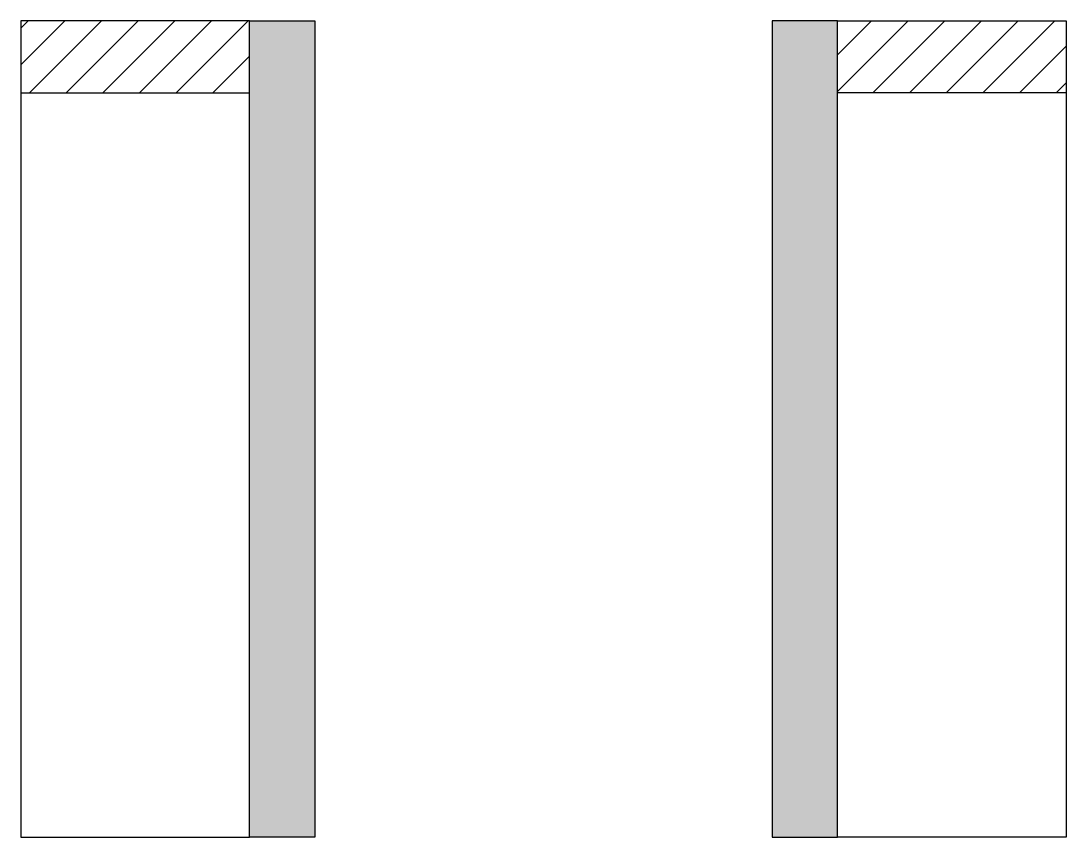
# Model space of a CAD drawing. Header units: metres. Extents: x 230 to 4258, y -1006 to 278.
# Drawn here: x 230.7 to 294.7, y -1006.5 to -956.5 of the extents above; entities that cross this region are included whole.
import ezdxf

# ---------------------------------------------------------------- set-up
doc = ezdxf.new("R2010")
doc.units = ezdxf.units.M
for name, color, linetype in [('Hachura', 253, 'Continuous'), ('Madeira', 126, 'Continuous'), ('Painéis', 200, 'Continuous')]:
    doc.layers.add(name, color=color, linetype=linetype)

msp = doc.modelspace()

# ---------------------------------------------------------------- hatches: boundary and pattern name
at = {"layer": 'Hachura'}
h = msp.add_hatch(dxfattribs=at)
h.set_pattern_fill('ANSI31', scale=0.5)
h.paths.add_polyline_path([(244.7, -960.9), (244.7, -956.5), (244.7, -956.5), (230.7, -956.5), (230.7, -956.5), (230.7, -960.9), (230.7, -960.9), (244.7, -960.9)])
h = msp.add_hatch(color=8, dxfattribs=at)
h.dxf.hatch_style = 1
h.paths.add_polyline_path([(248.7, -956.5), (244.7, -956.5), (244.7, -1006.5), (248.7, -1006.5)])
h = msp.add_hatch(color=8, dxfattribs=at)
h.dxf.hatch_style = 1
h.paths.add_polyline_path([(280.7, -956.5), (276.7, -956.5), (276.7, -1006.5), (280.7, -1006.5)])
h = msp.add_hatch(dxfattribs=at)
h.set_pattern_fill('ANSI31', scale=0.5)
h.paths.add_polyline_path([(280.7, -960.9), (280.7, -956.5), (280.7, -956.5), (294.7, -956.5), (294.7, -956.5), (294.7, -960.9), (294.7, -960.9), (280.7, -960.9)])

# ---------------------------------------------------------------- linework, layer by layer
at = {"layer": 'Madeira'}
for points in [[(244.7, -960.9), (244.7, -956.5), (230.7, -956.5), (230.7, -960.9)], [(244.7, -956.5), (230.7, -956.5), (230.7, -1006.5), (244.7, -1006.5)], [(280.7, -960.9), (280.7, -956.5), (294.7, -956.5), (294.7, -960.9)], [(280.7, -956.5), (294.7, -956.5), (294.7, -1006.5), (280.7, -1006.5)]]:
    msp.add_lwpolyline(points, close=True, dxfattribs=at)
at = {"layer": 'Painéis'}
for points in [[(244.7, -956.5), (248.7, -956.5), (248.7, -1006.5), (244.7, -1006.5)], [(280.7, -956.5), (276.7, -956.5), (276.7, -1006.5), (280.7, -1006.5)]]:
    msp.add_lwpolyline(points, close=True, dxfattribs=at)

doc.saveas('drawing.dxf')
